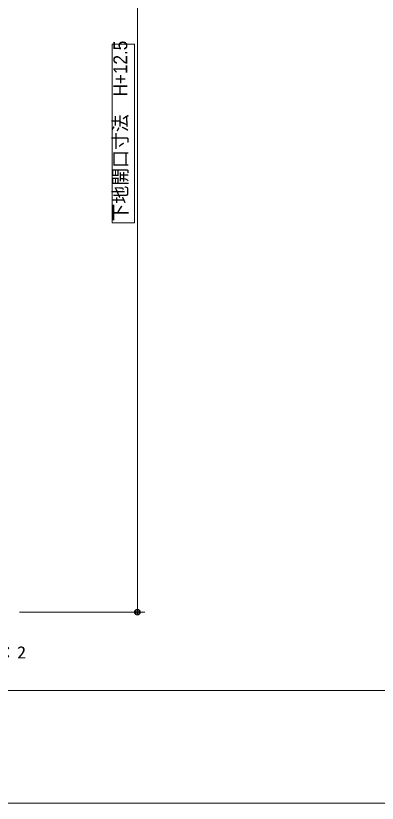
# Model space of a CAD drawing. Units: millimetres, scale not verified. Extents: x -4547 to 4547, y -2284 to 2284.
# Drawn here: x -1345 to -624, y -2078 to -505 of the extents above; entities that cross this region are included whole.
import ezdxf
from ezdxf.enums import TextEntityAlignment as Align

# ---------------------------------------------------------------- set-up
doc = ezdxf.new("R2010")
doc.units = ezdxf.units.MM
doc.header["$LTSCALE"] = 20
for name, color, linetype, lineweight in [('0-0_2寸法-3', 7, 'Continuous', 9), ('0-3_0', 7, 'Continuous', 9), ('0-4_2寸法-1', 7, 'Continuous', 9), ('0-5_1図面枠', 7, 'Continuous', 9)]:
    doc.layers.add(name, color=color, linetype=linetype, lineweight=lineweight)
doc.styles.add('ＭＳ ゴシック', font='')
doc.styles.add('ＭＳ Ｐゴシック', font='')
doc.styles.get('ＭＳ ゴシック').set_extended_font_data('MS Gothic')
doc.styles.get('ＭＳ Ｐゴシック').set_extended_font_data('MS PGothic')

# ---------------------------------------------------------------- blocks, each defined once
blk = doc.blocks.new('_Dot')
at = {"layer": '0-3_0'}
for p, q in [((-10, 0), (-20, 0)), ((9.78, 2), (-9.78, 2)), ((7.99, 6), (-7.99, 6)), ((9.16, -3.98), (-9.16, -3.98)), ((6, -7.98), (-6, -7.98))]:
    blk.add_line(p, q, dxfattribs=at)
for points in [[(10, 0), (9.92, 1.25), (9.69, 2.49), (9.3, 3.68), (8.76, 4.82), (8.09, 5.88), (7.29, 6.85), (6.37, 7.71), (5.36, 8.44), (4.26, 9.05), (3.09, 9.51), (1.87, 9.82), (0.63, 9.98), (-0.63, 9.98), (-1.87, 9.82), (-3.09, 9.51), (-4.26, 9.05), (-5.36, 8.44), (-6.37, 7.71), (-7.29, 6.85), (-8.09, 5.88), (-8.76, 4.82), (-9.3, 3.68), (-9.69, 2.49), (-9.92, 1.25), (-10, 0), (0, 0)], [(-10, 0), (-9.92, -1.25), (-9.69, -2.49), (-9.3, -3.68), (-8.76, -4.82), (-8.09, -5.88), (-7.29, -6.85), (-6.37, -7.71), (-5.36, -8.44), (-4.26, -9.05), (-3.09, -9.51), (-1.87, -9.82), (-0.63, -9.98), (0.63, -9.98), (1.87, -9.82), (3.09, -9.51), (4.26, -9.05), (5.36, -8.44), (6.37, -7.71), (7.29, -6.85), (8.09, -5.88), (8.76, -4.82), (9.3, -3.68), (9.69, -2.49), (9.92, -1.25), (10, 0), (0, 0)]]:
    blk.add_lwpolyline(points, close=True, dxfattribs=at)
blk = doc.blocks.new('グループ-109')
at = {"layer": '0-5_1図面枠'}
blk.add_line((-60000, -37050), (60000, -37050), dxfattribs=at)
blk.add_lwpolyline([(-60000, 41550), (60000, 41550), (60000, -41550), (-60000, -41550)], close=True, dxfattribs=at)
blk = doc.blocks.new('図面枠')
at = {"layer": '0-5_1図面枠'}
blk.add_blockref('グループ-109', (0, 0), dxfattribs=at)

msp = doc.modelspace()

# ---------------------------------------------------------------- linework, layer by layer
at = {"layer": '0-4_2寸法-1'}
for p, q in [((-1102.17, 204.24), (-1102.17, -1684.74)), ((-1337.17, -1696), (-1087.17, -1696))]:
    msp.add_line(p, q, dxfattribs=at)
msp.add_lwpolyline([(-1108.17, -918.65), (-1108.17, -561.85), (-1152.6, -561.85), (-1152.6, -918.65)], close=True, dxfattribs=at)

# ---------------------------------------------------------------- block references
at = {"layer": '0-4_2寸法-1', "xscale": 0.5627563, "yscale": 0.5627563, "rotation": 270}
msp.add_blockref('_Dot', (-1102.17, -1696), dxfattribs=at)
at = {"layer": '0-5_1図面枠', "xscale": 0.05, "yscale": 0.05}
msp.add_blockref('図面枠', (-1340.62, 0), dxfattribs=at)

# ---------------------------------------------------------------- texts
at = {"layer": '0-0_2寸法-3', "style": 'ＭＳ ゴシック', "width": 1.1}
msp.add_text('詳細図\u3000S=1：2', height=24.34, dxfattribs=at).set_placement((-1579.43, -1795.75), align=Align.BOTTOM_LEFT)
at = {"layer": '0-4_2寸法-1', "style": 'ＭＳ Ｐゴシック', "width": 0.95}
msp.add_text('下地開口寸法\u3000H+12.5', height=27.51, rotation=90, dxfattribs=at).set_placement((-1114.14, -916.04), align=Align.BOTTOM_LEFT)

doc.saveas('drawing.dxf')
